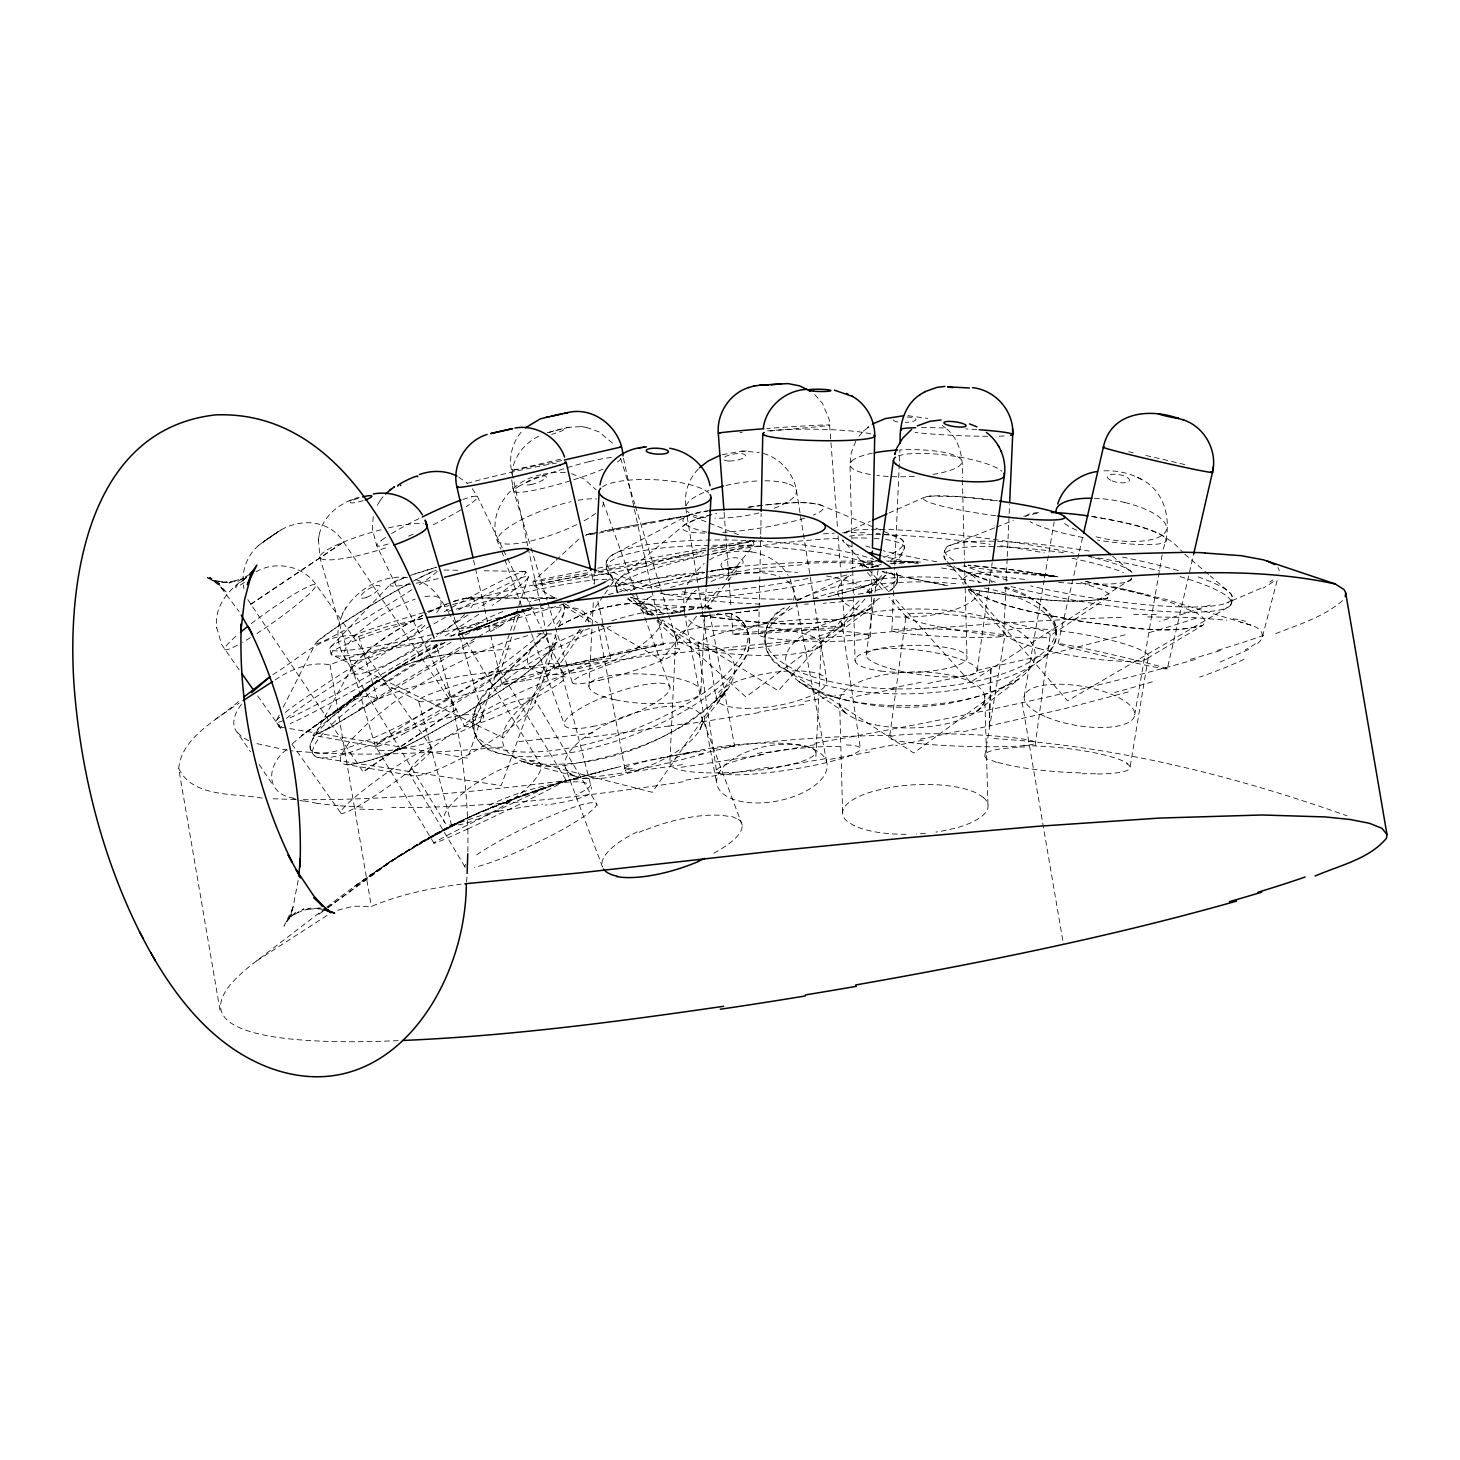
<?xml version="1.0" encoding="UTF-8"?>
<svg xmlns="http://www.w3.org/2000/svg" width="1460" height="1460" viewBox="0 0 1460 1460"><rect width="100%" height="100%" fill="white"/><g stroke="black" fill="none" stroke-linecap="round" stroke-linejoin="round"><path stroke-width="0.75" stroke-dasharray="5 3.75" d="M758.616 634.279L760.66 536.386M760.697 534.105L761.135 513.61M870.616 636.87L872.003 569.163M872.058 566.9L872.24 557.866M963.253 731.752L989.387 725.912L990.555 667.348L1057.35 652.237L1127.795 634.114M989.46 725.894L991.194 667.22M1004.699 587.34C1037.768 593.362 1081.021 632.034 1039.429 660.723L913.723 752.995L785.535 669.647C758.689 658.642 758.47 620.098 784.275 607.981A145.69 55.863 -1.6 0 0 830.393 681.564A145.69 55.863 -1.6 0 0 1027.366 663.333A145.69 55.863 -1.6 0 0 1003.385 587.705M467.839 851.618C469.171 781.465 457.345 711.312 436.157 644.535M511.876 474.171C513.008 456.451 525.819 441.157 542.061 434.806M1257.662 643.458A422.415 47.34 -8 0 0 1262.06 637.983C1264.433 626.723 1248.318 624.46 1240.525 622.361M318.444 539.251L319.868 557.501L375.877 747.995M891.841 630.72L894.67 567.411M894.779 565.148L899.323 463.368M899.415 461.104L899.926 449.808M1003.732 635.447L1006.049 583.525M1006.141 581.262L1007.163 558.687M1007.254 556.424L1009.079 515.782M1009.17 513.537L1009.572 504.503M669.921 760.532L675.834 636.761L676.783 639.717L653.021 617.854M967.943 585.642L1067.515 700.837L1228.243 607.086C1233.025 604.057 1234.083 595.479 1229.083 592.012L1210.34 576.006M815.885 756.536L821.268 644.517A72.836 14.418 2.7 0 0 714.506 626.322A72.836 14.418 2.7 0 0 709.889 651.087A72.836 14.418 2.7 0 0 821.268 644.517L819.389 647.2L870.342 608.51L874.193 603.071L874.047 598.764M588.946 686.346L593.344 602.36M594.293 584.201L594.767 575.112M700.837 691.255L704.998 611.521M705.125 609.24L706.184 588.745M888.428 591.61C896.093 588.453 900.564 578.434 895.491 571.426A145.69 28.835 2.7 0 1 854.337 594.804M897.462 575.897L897.061 582.942M466.507 881.931L467.054 875.544M889.815 735.493L906.076 615.354L906.459 616.959L889.067 597.177M373.212 516.585L372.337 529.031L376.716 545.675L464.316 725.948M866.163 655.139L874.649 594.585M874.96 592.34L878.409 567.666M977.196 670.25L992.216 562.629M1035.122 745.512L1050.05 635.812L1109.655 596.209L1108.012 593.089L1101.606 589.365L1079.268 582.011M298.15 880.398L293.332 905.711L289.463 918.231L293.697 906.186L284.007 926.151L291.617 914.526L286.269 921.497L296.544 911.587L290.814 916.843L303.972 908.85L297.712 912.536L312.057 907.7L305.669 909.671L321.072 908.01M984.898 755.459L1005.137 633.987L966.848 588.745M319.284 534.506C323.244 514.905 341.019 502.149 359.343 497.185M1134.694 714.998L1162.726 551.405M1163.109 549.179C1172.416 524.487 1166.722 492.111 1141.629 479.464C1129.237 472.639 1114.71 469.719 1100.639 471.087M1130.241 766.208L1148.545 655.686L1148.071 657.949L1203.369 624.898L1205.266 620.536L1201.653 616.266L1195.995 612.671L1169.697 602.013L1130.734 591.044L1083.813 581.043L1165.427 599.239L1251.092 625.19M1024.153 696.748L1044.155 580.222M1044.539 577.977L1054.157 521.95M318.298 540.2L319.448 533.612M1231.163 604.203L1232.276 598.198M1167.288 668.862A56.027 1.533 13 0 0 1085.747 648.733A56.027 1.533 13 0 0 1084.999 651.288A56.027 1.533 13 0 0 1167.288 668.862L1193.678 554.034M1058.098 643.696L1078.958 553.176M1079.451 551.004L1083.028 535.51M1262.535 636.305L1277.628 578.58M685.561 589.347L683.682 599.385L684.138 611.247M511.62 637.016L500.579 671.381L567.246 782.159M513.683 630.556L519.121 614.058L496.071 628.439M588.489 621.96C587.832 601.721 555.147 607.889 541.569 608.455M556.132 634.206L501.218 785.553L318.791 757.594C311.728 756.207 307.512 746.772 311.801 740.676L352.389 666.636C371.88 642.893 399.985 628.037 426.448 613.364M559.18 625.811C561.589 617.872 568.798 608.145 560.95 600.772M407.504 577.667C366.788 571.718 320.178 617.744 344.761 657.657L444.734 822.509M687.186 584.785L692.314 575.495L704.176 563.377M855.742 441.248L851.253 452.764L849.976 464.572L851.91 539.032M1131.409 578.945L970.371 682.221L893.666 597.286M279.134 715.199L275.958 721.769L279.918 726.989M283.204 707.188L315.707 643.112C344.012 619.478 377.227 602.14 408.946 583.489M342.443 613.474L343.41 611.777M345.016 608.893L345.837 607.415M380.02 500.743L383.724 495.907M377.319 505.288L380.33 500.214M724.762 692.332L717.298 702.826L727.062 689.156C688.043 733.796 628.019 754.984 570.878 764.201C537.499 772.431 476.252 757.192 514.705 713.849C556.114 668.716 618.438 646.214 678.59 642.4C696.748 642.528 718.776 642.802 731.606 657.712C746.042 683.225 706.056 709.012 699.924 729.598L702.37 722.919L701.95 717.17A72.836 27.557 -20.5 0 0 591.647 732.555A72.836 27.557 -20.5 0 0 607.305 777.633A72.836 27.557 -20.5 0 0 701.95 717.17L742.246 825.192M241.374 704.377C235.68 711.695 230.443 722.809 236.465 731.423L250.536 751.736M583.307 629.826L559.49 664.519A72.836 6.168 -14.5 0 1 452.436 697.332A72.836 6.168 -14.5 0 1 454.991 685.634A72.836 6.168 -14.5 0 1 559.49 664.519L591.738 788.984M580.021 629.114L503.317 737.957L331.256 654.39L329.851 649.061L330.799 646.926L390.495 584.274L406.026 576.955M585.205 621.741L603.4 595.936M604.695 594.092L613.2 581.919L611.886 575.915L609.641 574.565M521.092 432.251C512.277 442.709 508.737 457.181 511.548 470.54L527.717 545.876M858.973 436.321L863.298 431.211L873.153 423.71M247.798 599.604L363.102 771.884L456.104 709.377L343.575 541.989C327.405 516.676 293.15 518.209 273.002 535.619M725.237 584.493L708.41 605.973L734.581 745.969L697.077 754.747M728.029 580.916L739.399 566.462L719.178 569.838M696.548 616.266L661.544 659.938L599.586 624.004M702.15 609.276L718.977 588.343M725.985 579.62L754.017 544.708L753.141 540.547M727.062 689.156C676.546 742.136 596.793 772.504 523.903 762.412L580.569 777.705L573.452 775.552L568.36 772.285L565.33 767.741L602.487 867.003A73.091 25.185 -17 0 1 637.527 831.689M865.105 598.856L841.489 625.847L841.945 623.457L860.433 749.017M869.539 593.8L885.873 575.167L886.512 571.517M859.009 600.827L778.289 690.726L662.658 620.263M866.62 592.34L884.906 571.973M892.516 563.487C900.656 559.49 911.022 543.029 898.776 537.682L821.286 505.288C803.11 500.159 783.71 503.627 765.204 504.996M698.318 469.025C688.883 478.679 684.028 492.677 685.652 506.072M286.525 749.564C266.979 764.456 264.205 793.62 293.697 798.182M546.332 634.388L495.195 683.481C468.058 701.95 461.397 748.286 502.532 754.017L652.273 792.305L740.439 664.774C755.002 649.39 751.407 620.755 730.456 613.346A145.69 55.097 -20.5 0 1 661.617 717.371A145.69 55.097 -20.5 0 1 476.836 736.223A145.69 55.097 -20.5 0 1 591.993 627.471M263.84 541.66L262.837 542.262L267.381 539.361M491.491 687.149L538.046 641.433M246.795 576.846L243.802 579.638L246.685 577.01M554.49 561.698L532.936 581.682L533.721 585.77L555.037 598.144M556.096 560.202L581.007 537.079M292.438 743.688L306.655 731.825L377.812 680.159L312.203 727.792M1342.506 600.644C1322.997 617.543 1297.356 624.917 1273.813 634.388M258.457 545.602C246.357 555.968 240.681 572.977 243.948 588.562M456.104 709.377L363.084 771.865M863.298 431.211L864.411 430.244M867.459 427.579L868.463 426.721M540.072 603.473L553.869 667.731L663.424 644.207L652 591.044M398.215 1040.633C351.915 1042.568 136.273 1050.908 256.686 960.862L324.996 908.485M262.909 542.171L264.88 540.729M220.004 1010.083L178.686 768.453C181.916 735.731 219.055 719.981 240.097 699.997M258.183 545.821L263.074 542.025M326.784 907.116C366.478 876.748 407.723 848.005 452.18 825.028L494.465 805.975M215.386 719.233L239.203 703.063M256.686 960.862L329.285 914.015M306.655 731.825L309.374 729.817M879.413 598.271L745.859 696.931L657.073 617.16M326.054 908.923L318.864 914.197L326.182 908.886M327.843 907.609L383.451 866.711L419.221 843.04L451.596 825.338L485.76 813.913M328.007 907.554L401.117 854.374L353.795 886.786L402.321 853.68L456.195 823.038L435.445 833.824L386.371 863.973L451.815 825.32L482.183 811.067L451.815 825.32M272.837 674.63C299.391 658.77 324.813 630.629 358.667 636.469L385.732 627.015L423.51 618.146M369.27 688.572L329.321 718.867L317.149 729.635L312.896 735.292L375.859 746.608L434.095 843.387M264.151 541.24L267.782 538.74M353.284 697.296L405.296 663.314L353.284 697.296L378.888 679.411M647.09 598.947L654.007 594.676M266.614 539.543L269.443 537.608M246.63 577.539C229.329 588.252 213.689 606.247 216.719 628.055M268.202 538.448L272.071 535.838M270.301 537.024L271.706 536.094M272.637 535.455L268.202 538.813M331.748 714.561C345.126 706.932 361.222 689.43 377.647 699.34C460.594 663.898 553.705 671.6 641.141 656.781C801.212 639.754 961.538 622.508 1122.521 617.288M272.509 535.546L275.32 533.667M273.385 534.962L274.681 534.086M275.101 533.812L276.396 532.955M276.123 533.137L277.966 531.914M579.419 631.085L581.372 629.789M276.816 532.681L281.013 529.98L278.385 531.641M275.101 679.94C291.069 669.082 310.469 661.307 330.07 664.811C360.985 651.89 394.145 645.484 427.324 641.688M388.086 673.425L440.738 643.294M394.748 669.191L441.814 642.802M372.118 702.534L475.65 640.21M367.555 705.344L330.708 727.372L313.663 735.53L330.708 727.372L376.826 699.632M382.593 677.312C407.486 660.522 437.434 654.116 467.017 652.711M630.392 590.935L636.834 587.979M249.569 574.364L237.524 581.573L243.583 577.996L228.946 582.96L235.535 580.916L220.442 582.558L227.395 582.175L211.956 580.441L219.31 581.737L205.586 576.974L221.19 584.584L209.546 577.32L226.592 592.34L217.868 583.38L239.075 611.539M844.482 532.936L870.361 521.293M502.149 624.917L487.257 633.512M558.341 626.486C583.598 612.324 612.47 602.214 641.761 603.673M1248.61 649.463L1218.206 662.858M444.606 642.71L431.029 649.846L445.282 642.309M458.185 635.574L515.052 612.652L531.987 607.196M458.33 635.483L462.053 633.53M709.487 559.91C734.471 544.726 772.34 548.942 788.09 575.331M418.491 578.342L436.266 570.093M1260.911 588.325L1226.582 602.998M428.455 612.361L446.687 604.057M395.441 669.994C421.776 655.339 452.454 653.752 481.8 651.543M255.974 571.882C275.538 560.311 303.06 565.659 316.035 584.62L432.233 748.25M796.795 600.662L851.271 574.93M461.488 634.534L515.052 612.652L458.093 634.972L507.678 615.992M888.994 513.008L924.198 497.367L930.421 496.071L958.326 496.564L998.439 500.926M639.133 832.309L645.776 829.353M451.669 825.466L418.454 700.471L419.586 701.457L377.392 680.488M353.247 499.283L349.159 500.926M478.953 626.869L505.507 616.905M337.661 910.237L353.338 906.186L371.369 906.441C399.949 894.524 430.481 888.1 461.104 884.231M994.57 527.863L950.825 545.182C944.547 546.46 941.937 555.019 945.642 559.855M996.651 527.042L1013.313 520.453M1023.734 516.329L1039.429 512.588M507.368 801.065C567.502 777.486 630.793 762.813 694.303 751.772M663.333 644.298L553.869 667.749M493.772 621.029L529.87 607.962M670.505 587.449L708.41 576.645M524.085 795.682L561.242 782.377L600.717 771.756M547.281 432.726L570.696 426.849M536.076 791.284L561.242 782.377L619.022 766.865M410.388 575.404L436.193 567.32M453.348 601.52L467.839 597.943L557.264 598.49A145.69 26.736 -30.7 0 0 529.25 601.995M540.875 474.774C508.189 480.851 482.877 517.442 500.981 549.07M722.207 454.717L741.662 451.14L759.291 452.418M1195.357 659.427C1070.143 694.942 942.375 720.802 814.26 743.359M1128.252 691.949L1063.738 708.885L989.99 725.784M710.819 514.832L695.836 519.395L684.302 525.016L619.387 578.379L615.5 583.598L617.927 592.888M717.572 569.984L739.235 566.443L710.034 571.097L713.246 570.659M870.945 567.484L877.004 566.024A71.339 27.357 -1.6 0 0 871.419 567.356M608.364 594.512L637.819 587.486M542.992 474.208L556.406 472.164L566.133 472.584M633.494 588.508L646.543 585.423M527.754 635.574L502.568 643.039L477.347 653.222L447.271 668.205L420.024 684.32L392.521 703.264L367.884 723.174L350.382 740.603L340.6 755.659L340.381 761.098L344.012 764.164L411.757 775.515L409.585 773.8L464.882 866.839M642.163 586.464L704.742 572.521L672.768 579.383M651.726 760.076L661.855 757.777M655.321 583.38L659.701 582.358M664.081 581.354L668.443 580.368M976.886 670.432L990.555 667.348M586.062 534.707L590.99 533.648M560.512 459.207L511.548 470.54L561.698 460.594M710.272 576.244L754.911 568.816L802.233 564.71M588.088 534.25L594.183 532.991M757.284 753.524L764.073 752.101M593.618 533.101L597.286 532.352M611.357 586.336L649.736 579.474L708.319 571.316M921.132 682.258L892.297 687.989M923.158 740.147L895.673 745.586M600.936 531.623L605.717 530.692M889.45 787.597L876.128 790.517A72.763 24.528 -3.2 0 0 847.347 821.451L853.99 825.648M605.316 530.765L609.952 529.852M714.597 570.568L708.173 571.827L736.296 566.772L763.872 564.418L822.363 561.26L875.69 560.95M609.587 529.925L624.387 527.096M614.277 529.013L619.35 528.045M671.454 613.62L708.41 605.973L656.325 614.97M498.408 811.085L542.7 804.095M623.602 527.242L629.333 526.148M628.676 526.275L634.826 525.125M633.95 525.29L645.393 523.154M644.809 523.264L650.485 522.224M650.229 522.279L660.65 520.38M660.322 520.453L665.486 519.523M665.176 519.577L669.957 518.738M683.134 753.579L688.39 752.648M825.192 758.707L768.033 768.508M669.246 518.847L674.027 518.026M598.91 533.101L690.324 515.544L738.596 534.743M803.657 704.413L758.817 712.06M673.553 518.099L677.641 517.406M677.057 517.497L680.78 516.877M595.297 533.721L585.496 535.309M680.506 516.913L683.444 516.438M641.068 580.843L662.676 577.539M683.243 516.457L690.343 515.471L687.423 515.818M601.356 626.231L603.181 625.957M668.899 726.167L683.736 723.941M683.262 781.757C586.792 796.43 489.52 807.909 391.791 807.581M712.48 748.761L734.581 745.969M682.404 764.639C556.278 782.615 429.459 800.244 301.8 799.697M749.126 507.131L762.978 505.251M566.498 427.433L581.682 426.649M632.235 768.654L627.654 769.219M624.88 732.482L582.358 738.158M708.465 510.799L688.919 515.052L613.985 554.07C593.435 564.399 618.055 585.788 628.786 591.774M729.489 746.407C783.436 739.326 837.821 735.84 892.206 735.311M890.162 563.761L917.865 562.319M537.809 633.786L551.77 633.95L555.42 635.812L556.808 640.046L534.962 703.355L535.199 700.106A72.836 13.359 -30.7 0 0 436.503 744.582A72.836 13.359 -30.7 0 0 445.464 766.171A72.836 13.359 -30.7 0 0 535.199 700.106L597.45 805.245M510.69 648.861L470.011 652.474M716.623 614.861L732.154 613.273L700.234 616.12L714.743 615.025M502.714 747.064C432.562 753.031 361.77 757.411 291.489 750.805M738.231 566.517L739.235 566.443M319.32 908.12L314.082 908.412L324.138 909.47M735.712 573.488L759.729 572.831M741.662 451.14L746.279 451.012M876.529 561.023L859.52 562.994L865.853 570.805M1095.511 773.745L1082.17 773.727M1147.779 616.905L1191.999 617.507L1226.966 620.153M551.369 597.797L467.839 597.943M1019.737 746.991L1026.435 746.991M444.223 611.758A145.69 8.395 -31 0 1 524.195 571.499L525.582 571.681L528.52 576.791L467.802 758.178L279.006 726.824M886.64 561.005L920.822 562.082M890.454 561.06L920.512 562.063M444.004 570.02L459.827 570.312M484.154 570.75L525.089 571.481M907.956 415.68L927.72 418.418M295.613 799.569L270.118 798.638M362.737 807.106L337.899 805.701M636.998 603.4L711.933 608.291M262.179 798.091C235.005 793.127 192.556 797.908 178.686 768.453M993.84 738.577C1114.801 745.914 1233.061 775.442 1346.996 815.775M745.805 551.26L748.268 551.533M748.798 551.57L751.699 551.88M287.438 750.258L254.149 743.03M1057.898 576.736L1010.302 569.546L968.071 565.184L1016.251 570.312L1057.022 576.554M586.208 427.342L598.746 431.74L612.561 443.165M580.916 426.539L587.102 427.47M1092.263 516.53C1124.182 522.844 1160.664 525.764 1183.093 552.72M317.185 803.347L304.337 800.992M1027.986 571.955L1053.974 576.171L1014.919 572.101L984.514 572.137L966.301 576.152L962.377 579.894L963.217 584.42M968.272 589.347C1014.189 594.95 1061.84 606.721 1107.866 598.107C1061.803 606.667 1014.189 595.005 968.272 589.347M1039.429 573.762L1055.945 576.736M913.814 578.945L947.996 585.788L906.149 577.266M678.188 611.576L644.024 602.943L629.68 596.41M911.222 578.379L882.114 571.535L903.685 576.7M1113.359 586.701L1148.673 595.023M571.499 473.679L584.036 478.935L596.227 489.903M652.456 615.098L644.408 612.488L647.93 614.697M949.949 566.261L992.125 582.248M610.755 574.93L597.87 570.896A112.055 1.496 -10.6 0 0 705.965 550.657M868.444 567.721L860.104 564.29L868.189 567.611M996.523 762.357L989.716 759.565M763.343 453.385C780.297 458.33 793.839 473.259 796.485 490.815L813.603 597.961M731.679 816.395L738.03 819.297M415.863 579.602C430.663 584.365 440.5 597.359 447.271 610.7M1141.629 479.464L1136.446 476.873M248.62 740.749L242.105 736.99L236.465 731.423M564.728 603.765L597.651 622.891M458.695 477.073L467.145 483.077M590.552 621.923L563.25 605.626M627.69 598.983L654.901 615.536M630.738 597.268L632.125 598.125M656.872 620.299L700.435 647.546L698.117 645.667L716.531 771.263M968.673 589.511C1005.958 609.933 1049.302 615.427 1090.583 622.836C1127.266 626.614 1165.774 635.027 1202.128 625.61C1161.795 635.447 1119.346 625.774 1078.831 621.011C1041.345 613.62 1001.761 608.4 968.181 589.092M983.347 797.361L976.685 793.163A72.781 24.637 -3.2 0 0 889.432 787.597M867.788 591.501L869.649 592.942M942.448 425.572L945.35 427.835M1112.52 556.132L1132.084 573.014A145.69 15.367 7.7 0 0 1088.174 556.388M1129.821 570.349L1130.953 571.298M1184.79 554.18L1208.643 574.546M630.446 593.271L655.412 615.664M649.828 614.915L630.519 597.085M814.716 394.547L822.455 403.325L829.17 419.44L837.419 526.768M946.792 428.966C960.753 440.938 963.399 460.393 962.341 477.73M866.546 567.265L842.675 539.817A145.69 15.367 7.7 0 0 854.374 547.701M868.043 568.926L887.625 590.606M882.314 589.511L867.295 572.448M947.139 561.571L966.465 583.927M472.292 488.68L477.493 496.747L502.404 548.029M239.221 669.939L221.756 644.699L216.627 627.453M257.69 695.927L282.729 731.205M291.945 744.198L340.727 812.892M259.15 764.419L273.421 785.808M448.439 612.634L539.835 763.361M1277.938 567.466L1279.325 570.641M310.396 749.29L311.053 750.422M503.408 550.091L506.401 556.242M507.405 558.304L528.337 601.374M529.323 603.436L541.295 628.055M542.28 630.099L565.221 677.294M790.225 579.164L795.992 600.023M603.236 502.404L669.976 687.167M501.747 551.205L504.083 557.629M504.85 559.764L564.399 724.653M620.664 458.221L634.698 503.937M635.356 506.109L660.102 586.664M660.76 588.836L668.114 612.78M668.789 614.97L679.484 649.791M511.712 479.756L513.646 491.29L530.327 545.62M530.984 547.81L546.989 599.969M547.664 602.14L572.32 682.568M358.667 636.469L377.647 699.34M454.115 616.959L459.225 634.315M459.863 636.487L483.461 716.75M512.332 485.779L513.646 491.29M591.866 574.93L593.873 583.763M597.906 601.429L610.992 658.843M473.569 560.074L484.136 606.411M484.629 608.619L490.158 632.91M490.67 635.1L501.729 683.663M623.438 458.093L651.525 588.836M528.192 548.084L539.598 601.264M598.381 626.577L624.862 768.945M796.412 602.268L827.017 763.543M684.357 612.543L716.787 783.673M1022.091 702.388L1063.391 944.018M330.07 664.811L371.369 906.441M813.968 600.188L826.798 680.542M685.835 508.208L701.932 609.057M702.278 611.302L716.221 698.72M838.077 535.802L840.577 569.692M840.741 571.955L842.383 594.548M842.548 596.811L844.701 626.176M724.087 512.332L725.565 532.681M725.73 534.944L729.033 580.149M729.197 582.412L730.839 605.024M731.496 614.058L732.993 634.406M1055.835 627.161L1056.018 632.782M987.946 804.277L984.734 695.654L984.569 701.293L981.357 707.005L975.225 712.407L1018.989 679.283C953.216 714.652 865.233 717.736 799.131 681.729L847.183 714.068L842.311 709.432L839.683 704.176L842.694 814.552M962.396 480.011L964.458 559.381M964.512 561.644L966.995 656.909M851.965 541.295L852.677 568.378M852.731 570.623L855.086 660.887M1091.423 516.402A71.339 11.187 9.5 0 1 1166.522 539.433A71.339 11.187 9.5 0 1 1097.464 540.054M1083.229 537.554A71.339 11.187 9.5 0 1 1030.194 521.749M1025.851 516.731A71.339 11.187 9.5 0 1 1040.104 512.551M1180.082 576.609A145.69 22.867 9.5 0 1 1202.693 611.959A145.69 22.867 9.5 0 1 1007.692 585.642M995.391 582.157A145.69 22.867 9.5 0 1 953.891 566.115M945.806 560.038A145.69 22.867 9.5 0 1 1064.942 552.811M1089.488 556.497A145.69 22.867 9.5 0 1 1159.952 571.061M1198.167 576.901A145.69 22.867 9.5 0 1 1203.861 606.685A145.69 22.867 9.5 0 1 1030.687 585.934M1007.655 580.149A145.69 22.867 9.5 0 1 964.914 565.878M953.8 560.311A145.69 22.867 9.5 0 1 1089.178 551.059M1122.411 557.099A145.69 22.867 9.5 0 1 1181.122 571.408M1128.744 451.76A55.808 1.533 13 0 1 1133.252 452.709M1145.863 455.483A55.808 1.533 13 0 1 1187.582 465.302M558.596 626.285A71.339 26.973 -20.5 0 1 626.413 603.801A71.339 26.973 -20.5 0 1 662.365 616.832M662.238 619.788A71.339 26.973 -20.5 0 1 566.955 673.662A71.339 26.973 -20.5 0 1 547.117 633.804M717.353 613.583A145.69 55.097 -20.5 0 1 674.137 716.605A145.69 55.097 -20.5 0 1 477.949 740.056A145.69 55.097 -20.5 0 1 610.645 626.34M658.88 614.678A145.69 55.097 -20.5 0 1 681.127 612.087M611.777 620.755A145.69 55.097 -20.5 0 1 714.104 608.637M380.932 529.779A55.918 9.508 -16.4 0 0 329.577 548.54A55.918 9.508 -16.4 0 0 326.127 559.819A56.064 9.526 -16.4 0 0 389.072 546.788M388.397 527.936A55.918 9.508 -16.4 0 1 423.345 523.775M363.248 500.634A11.205 1.898 -16.4 0 1 350.546 502.642A11.205 1.898 -16.4 0 1 359.562 497.787M466.963 483.442A55.918 2.518 -12.8 0 1 556.442 463.112M1124.784 502.495A55.918 19.747 9.7 0 1 1164.131 533.612A55.918 19.747 9.7 0 1 1092.554 535.856M1076.604 530.217A55.918 19.747 9.7 0 1 1063.154 522.424M1094.38 498.298A56.064 19.801 9.7 0 1 1124.766 502.495M602.433 486.928A55.808 14.6 3 0 1 656.945 479.829A55.808 14.6 3 0 1 708.739 493.079M758.817 512.934A55.918 16.681 -9.1 0 1 714.907 518.172M705.636 517.606A55.918 16.681 -9.1 0 1 687.332 511.183M686.163 505.762A55.918 16.681 -9.1 0 1 690.087 500.452A56.064 16.735 -9.1 0 1 709.049 490.414M725.985 485.45A56.064 16.735 -9.1 0 1 759.82 480.851M764.949 480.796A56.666 16.899 -9.1 0 1 789.276 484.154M789.185 484.191A55.808 16.644 -9.1 0 1 773.252 508.591M979.952 591.044A71.339 27.357 -1.6 0 1 915.183 616.795A71.339 27.357 -1.6 0 1 840.631 599.002M839.025 596.483A71.339 27.357 -1.6 0 1 851.344 575.021M891.33 563.615A71.339 27.357 -1.6 0 1 917.081 562.301M946.901 565.567A71.339 27.357 -1.6 0 1 979.149 582.868M984.423 587.979A145.69 55.863 -1.6 0 1 1032.238 665.596A145.69 55.863 -1.6 0 1 824.9 685.196A145.69 55.863 -1.6 0 1 796.813 605.699M812.837 598.783A145.69 55.863 -1.6 0 1 956.063 583.726M797.689 600.224A145.69 55.863 -1.6 0 1 981.102 582.376M767.522 430.828A55.918 1.186 -4.2 0 0 828.842 425.389A55.918 1.186 -4.2 0 0 789.13 426.922A56.064 1.186 -4.2 0 0 766.701 428.528M742.173 432.47A55.918 1.186 -4.2 0 1 740.019 432.598M438.255 578.635A71.339 6.041 -14.5 0 1 415.936 583.288M410.862 584.183A71.339 6.041 -14.5 0 1 405.314 577.229M414.895 573.889A71.339 6.041 -14.5 0 1 436.394 567.265M447.891 611.375A145.69 12.355 -14.5 0 1 610.9 584.42M564.034 603.801A145.69 12.355 -14.5 0 1 446.45 636.852M426.959 641.396A145.69 12.355 -14.5 0 1 331.165 654.116A145.69 12.355 -14.5 0 1 422.652 618.474M533.648 607.798A145.69 12.355 -14.5 0 1 332.734 650.539A145.69 12.355 -14.5 0 1 478.15 597.888A145.69 12.355 -14.5 0 1 605.298 581.846M437.233 571.334A71.339 4.106 -31 0 1 418.071 585.624M411.939 589.676A71.339 4.106 -31 0 1 322.824 641.414A71.339 4.106 -31 0 1 354.671 615.609A71.339 4.106 -31 0 1 436.047 570.167M458.495 609.879A145.69 8.395 -31 0 1 492.13 605.426M478.697 614.386A145.69 8.395 -31 0 1 444.168 636.505M430.445 645.028A145.69 8.395 -31 0 1 290.138 723.612M281.652 726.715A145.69 8.395 -31 0 1 281.524 722.609M286.507 718.284A145.69 8.395 -31 0 1 445.355 617.306M524.195 571.499A145.69 8.395 -31 0 1 478.533 608.053M467.966 614.97A145.69 8.395 -31 0 1 437.087 634.589M431.485 638.057A145.69 8.395 -31 0 1 287.365 718.995M283.13 720.711A145.69 8.395 -31 0 1 279.882 716.951M285.302 712.425A145.69 8.395 -31 0 1 424.732 623M620.591 458.239A55.808 6.734 -17.1 0 1 616.905 462.309M603.126 469.098A55.808 6.734 -17.1 0 1 535.765 489.903A55.808 6.734 -17.1 0 1 518.683 486.472M518.501 486.527A56.064 6.753 -17.1 0 1 589.42 461.597M589.365 461.615A56.666 6.825 -17.1 0 1 611.813 457.363M549.124 432.47A11.205 1.351 -17.1 0 1 564.728 428.82A11.205 1.351 -17.1 0 1 551.643 434.332M602.889 501.875A55.808 13.049 -19.9 0 1 600.242 509.284M595.644 513.391A55.808 13.049 -19.9 0 1 583.252 521.238M576.609 524.669A55.808 13.049 -19.9 0 1 574.236 525.801A55.918 13.085 -19.9 0 1 514.559 543.795A55.918 13.085 -19.9 0 1 501.839 532.626A56.064 13.122 -19.9 0 1 570.97 501.692M578.069 500.287A56.666 13.249 -19.9 0 1 596.556 499.01M471.781 496.783A55.808 5.895 -25.9 0 1 466.087 506.693M460.794 509.942A55.808 5.895 -25.9 0 1 432.069 525.345M413.162 534.178A55.808 5.895 -25.9 0 1 406.172 537.189M388.196 543.996A55.808 5.895 -25.9 0 1 381.571 540.291M381.407 540.364A56.064 5.931 -25.9 0 1 386.571 536.751M391.554 533.593A56.064 5.931 -25.9 0 1 419.859 518.172M462.82 499.466A56.666 5.986 -25.9 0 1 471.872 496.728M1004.224 435.956A55.918 3.54 2.6 0 1 995.939 436.248M987.708 436.303A55.918 3.54 2.6 0 1 915.11 432.488M976.777 429.55A55.918 3.54 2.6 0 0 971.393 429.204A56.064 3.559 2.6 0 0 965.863 428.893M921.497 427.652A56.064 3.559 2.6 0 1 943.361 427.944M932.867 474.39A55.918 13.505 -1.5 0 0 961.428 460.192A55.918 13.505 -1.5 0 0 920.055 449.808A56.064 13.541 -1.5 0 0 900.364 449.917M914.434 476.343A55.918 13.505 -1.5 0 1 876.931 475.467M870.434 474.5A55.918 13.505 -1.5 0 1 854.538 469.773A56.666 13.688 -1.5 0 1 851.782 461.141M851.636 461.123A56.064 13.541 -1.5 0 1 872.313 453.221M907.08 417.031A11.205 2.701 -1.5 0 1 915.986 419.677A11.205 2.701 -1.5 0 1 905.364 422.415M897.699 421.995A11.205 2.701 -1.5 0 1 893.684 419.732M898.429 455.903A55.808 12.008 8 0 1 952.559 455.958A55.808 12.008 8 0 1 1001.925 471.197M747.958 507.314A71.339 11.187 -8.4 0 1 813.147 503.353A71.339 11.187 -8.4 0 1 813.238 515.088M804.661 518.136A71.339 11.187 -8.4 0 1 722.663 532.426M704.888 533.046A71.339 11.187 -8.4 0 1 716.787 513.336M885.618 539.543A145.69 22.831 -8.4 0 1 888.154 561.279M881.238 564.162A145.69 22.831 -8.4 0 1 871.054 567.83M846.837 574.985A145.69 22.831 -8.4 0 1 630.355 597.523M618.073 593.015A145.69 22.831 -8.4 0 1 703.72 555.822M711.367 554.252A145.69 22.831 -8.4 0 1 840.413 538.247M852.768 537.955A145.69 22.831 -8.4 0 1 867.587 538.12M874.193 538.448A145.69 22.831 -8.4 0 1 880.216 538.904M883.483 534.086A145.69 22.831 -8.4 0 1 846.745 569.528M807.873 578.47A145.69 22.831 -8.4 0 1 661.654 594.621M624.515 591.081A145.69 22.831 -8.4 0 1 761.901 540.255M823.476 533.812A145.69 22.831 -8.4 0 1 834.317 533.21M842.511 532.882A145.69 22.831 -8.4 0 1 867.441 532.882M876.11 533.356A145.69 22.831 -8.4 0 1 879.924 533.685M712.352 551.278A112.055 1.496 -10.6 0 1 720.182 552.099A112.055 1.496 -10.6 0 1 554.873 582.741A112.055 1.496 -10.6 0 1 591.501 573.67M598.545 572.302A112.055 1.496 -10.6 0 1 703.83 552.774M711.458 547.208A112.055 1.496 -10.6 0 1 714.323 549.015M587.76 572.776A112.055 1.496 -10.6 0 1 586.719 570.367M597.76 568.214A112.055 1.496 -10.6 0 1 706.056 548.157M786.758 580.697A55.808 27.831 -10.7 0 1 793.108 600.571M789.586 606.393A55.808 27.831 -10.7 0 1 734.544 630.574A55.808 27.831 -10.7 0 1 686.054 616.266M684.466 611.211A55.808 27.831 -10.7 0 1 688.207 598.691M688.025 598.691A56.064 27.941 -10.7 0 1 696.42 590.114M711.111 581.481A56.064 27.941 -10.7 0 1 759.656 572.557A56.666 28.251 -10.7 0 1 780.188 577.01M256.887 633.549A55.918 6.041 -35.4 0 0 290.686 609.532A55.808 6.041 -35.4 0 0 310.268 585.624A56.666 6.132 -35.4 0 0 288.259 597.779A56.064 6.059 -35.4 0 0 250.062 624.606M250.427 637.637A55.918 6.041 -35.4 0 1 242.543 642.345M237.359 645.211A55.918 6.041 -35.4 0 1 228.271 643.55A56.064 6.059 -35.4 0 1 237.122 635.191M244.459 582.303A11.205 1.205 -35.4 0 1 235.498 586.92A11.205 1.205 -35.4 0 1 246.448 577.977M995.848 515.745A71.339 7.519 7.7 0 1 923.341 498.334A71.339 7.519 7.7 0 1 997.527 500.798M1131.245 577.959A145.69 15.367 7.7 0 1 1055.598 582.212M1024.537 579.383A145.69 15.367 7.7 0 1 939.291 567.611M918.577 563.852A145.69 15.367 7.7 0 1 882.643 556.077M849.483 536.221A145.69 15.367 7.7 0 1 990.336 544.324M1000.629 545.766A145.69 15.367 7.7 0 1 1044.374 552.847M1072.078 558.249A145.69 15.367 7.7 0 1 1123.434 572.594M1053.408 576.682A145.69 15.367 7.7 0 1 962.998 566.024M936.754 561.735A145.69 15.367 7.7 0 1 883.355 550.767M870.014 547.245A145.69 15.367 7.7 0 1 865.908 546.04M845.523 532.334A145.69 15.367 7.7 0 1 1073.301 553.048M1263.831 635.356A598.91 65.299 -9.6 0 1 1216.709 650.576M1220.396 650.503A599.841 57.67 -10.5 0 1 1188.002 660.066M815.082 744.673A599.896 56.447 -9.6 0 1 764.036 753.305M763.945 754.327A598.856 70.189 -9.7 0 1 678.936 767.613M1152.305 681.802A506.565 56.922 -9.3 0 1 1114.692 692.496M1244.011 659.281A512.223 52.523 -10 0 1 1199.591 677.13M1255.363 643.732A396.481 44.567 -7.8 0 1 1245.307 649.791M1233.079 618.748A654.938 73.712 -10.9 0 1 1245.471 621.267M1133.635 614.66A848.953 85.848 -9.3 0 1 1158.419 614.477M303.498 801.175A849.282 92.217 -10.4 0 1 299.756 800.281M296.271 799.313A849.282 92.217 -10.4 0 1 293.022 798.31M338.191 805.628A771.428 83.238 -10.2 0 1 317.422 803.292M382.264 809.68A679.064 67.288 -9.1 0 1 354.214 808.877M768.58 767.193A512.989 43.033 -9.5 0 1 686.054 780.114M869.777 751.973A486.983 51.082 -9.8 0 1 826.232 759.966M893.155 744.928A488.972 45.643 -9.8 0 1 865.67 750.166M959.275 731.04A444.625 58.528 -9.3 0 1 920.037 739.216M1272.737 579.967A451.487 49.713 -8.2 0 1 1269.89 582.047M1273.102 581.646A438.748 47.432 -8.7 0 1 1263.101 588.07M1210.103 605.042A534.232 51.374 -10.6 0 1 1159.568 621.339M1195.904 618.219A531.367 62.817 -8.8 0 1 1146.502 633.348M984.04 671.436A469.244 64.623 -9.2 0 1 926.406 683.773M895.619 688.828A521.658 51.082 -9.8 0 1 850.085 697.497M844.336 694.23A515.289 50.352 -9.8 0 1 802.288 701.822M758.598 712.717A536.933 51.721 -9.7 0 1 682.659 724.726M669.191 725.985A514.23 47.286 -9.6 0 1 625.3 732.299M593.326 732.829A442.836 50.625 -10.1 0 1 517.223 741.753M489.264 805.099A72.562 17.702 -19 0 1 588.891 784.403M590.789 784.549A72.635 11.862 -12.9 0 1 575.66 794.988M589.292 794.003A72.343 12.155 -4.2 0 1 545.365 805.099M486.052 813.986A69.149 14.746 -7.1 0 1 498.608 811.194M507.861 615.354A90.356 28.178 -20.9 0 1 542.244 607.834M475.449 625.61A141.638 1.241 -31.6 0 1 479.081 623.365M498.699 625.391A142.569 7.665 -3.9 0 1 455.264 628.858M1080.619 772.887A73.055 11.351 4.4 0 1 997.691 762.321M987.872 759.51A72.671 12.538 4.4 0 1 1020.85 747.411M1023.278 745.659A73.091 12.793 5.7 0 1 1127.905 763.781M1126.755 763.726A72.599 11.205 5.2 0 1 1096.332 774.019M358.777 709.523A115.577 3.997 -31.4 0 1 497.696 625.829M382.027 685.798A110.686 13.669 -31.9 0 1 439.095 650.101M477.018 630.191A134.721 5.055 -22.6 0 1 518.063 616.248M519.377 615.116A126.491 3.267 -27.6 0 1 517.88 616.813M759.784 571.207A115.577 30.514 -0.9 0 1 797.598 572.411M826.542 576.006A115.577 30.514 -0.9 0 1 869.466 591.355M664.063 613.437A110.686 17.94 6.1 0 1 627.837 597.742M647.09 587.905A134.721 14.235 -4 0 1 714.451 577.174M714.707 576.116A126.472 22.302 -1 0 1 736.917 574.638M686.437 753.542A56.283 1.971 -9.9 0 1 705.764 750.385M663.132 757.831A55.571 4.161 -10.6 0 1 682.897 753.962M634.005 764.547A55.772 4.854 -10.6 0 1 649.937 760.149M624.752 768.288A56.447 3.924 -11.7 0 1 631.724 764.985M629.406 768.745A55.626 3.248 -14 0 1 624.807 768.635M703.191 753.944A55.936 2.993 -14.1 0 1 648.313 767.431A55.936 2.993 -14.1 0 1 625.61 770.278M614.733 586.756A84.114 9.472 -9.6 0 1 641.414 581.646M666.271 576.262A94.133 4.69 -8.8 0 1 685.543 573.652M846.362 744.91A72.836 10.001 -8.9 0 1 825.995 762.686A72.836 10.001 -8.9 0 1 724.014 774.274A72.836 10.001 -8.9 0 1 762.01 754.491M765.825 752.648A72.708 10.129 -6.8 0 1 840.029 746.516M652.164 615.189A131.035 22.885 -11.3 0 1 647.528 598.892M805.154 563.359A131.035 18.597 -6.1 0 1 878.372 566.462A145.69 28.835 2.7 0 0 666.964 547.5A145.69 28.835 2.7 0 0 643.13 589.092M983.273 797.379A72.763 24.656 -3.1 0 1 954.53 828.386L941.171 831.269A72.781 24.565 -3.1 0 1 935.933 832.072M925.385 833.35A72.781 24.565 -3.1 0 1 916.57 834.007M906.058 834.299A72.781 24.565 -3.1 0 1 854.118 825.612M738.286 819.188A73.055 23.159 -17.1 0 1 711.695 854.246M646.251 829.645A72.671 23.798 -16.3 0 1 730.639 816.906M476.745 854.83A72.963 9.399 -25.7 0 1 575.623 806.595A72.963 9.399 -25.7 0 1 572.393 823.805A72.963 9.399 -25.7 0 1 474.409 867.258M465.302 867.331A72.963 9.399 -25.7 0 1 465.685 864.375M453.896 601.337A71.339 13.085 -30.7 0 1 470.978 607.725M464.572 614.623A71.339 13.085 -30.7 0 1 436.485 636.359M429.331 641.031A71.339 13.085 -30.7 0 1 350.874 671.691A71.339 13.085 -30.7 0 1 423.053 615.116M429.258 611.941A71.339 13.085 -30.7 0 1 449.114 603.089M562.848 604.495A145.69 26.736 -30.7 0 1 554.909 626.303M546.788 634.845A145.69 26.736 -30.7 0 1 390.44 736.023A145.69 26.736 -30.7 0 1 316.437 741.899A145.69 26.736 -30.7 0 1 451.012 642.436M465.229 634.917A145.69 26.736 -30.7 0 1 523.392 609.294M561.133 608.4A145.69 26.736 -30.7 0 1 546.204 628.165M540.492 633.695A145.69 26.736 -30.7 0 1 324.595 753.141A145.69 26.736 -30.7 0 1 436.449 644.444M451.049 636.396A145.69 26.736 -30.7 0 1 503.645 611.211M436.613 612.908A55.808 16.717 -31.2 0 0 433.164 596.1A56.666 16.973 -31.2 0 0 423.363 596.976M424.97 625.373A55.808 16.717 -31.2 0 1 417.012 631.924A55.918 16.753 -31.2 0 1 361.678 659.756A55.918 16.753 -31.2 0 1 346.549 646.652A56.064 16.79 -31.2 0 1 408.417 601.575A56.666 16.973 -31.2 0 1 415.151 599.202M870.78 433.93A55.918 5.657 1.2 0 0 842.365 430.298A55.808 5.657 1.2 0 0 766.974 431.759M706.877 532.133A71.339 14.126 2.7 0 1 707.534 510.89M890.709 572.721A145.69 28.835 2.7 0 1 888.775 590.862M852.421 600.334A145.69 28.835 2.7 0 1 823.312 603.29M808.402 604.057A145.69 28.835 2.7 0 1 804.551 604.184M760.076 604.057A145.69 28.835 2.7 0 1 660.029 593.07M818.549 598.308A145.69 28.835 2.7 0 1 812.745 598.6M800.81 599.02A145.69 28.835 2.7 0 1 681.747 591.647M659.062 587.54A145.69 28.835 2.7 0 1 655.084 543.595A145.69 28.835 2.7 0 1 873.81 559.417M556.005 642.893C532.243 675.67 493.681 694.175 460.648 716.258C424.732 735.53 388.652 760.368 347.243 764.766C390.696 759.839 428.437 733.54 466.032 713.046C497.203 691.876 533.648 674.155 556.005 642.893M250.645 604.385L343.575 541.989L250.791 604.239M885.873 575.167C869.558 588.161 847.53 591.044 828.002 596.848C847.53 591.026 869.521 588.125 885.873 575.167M870.342 608.51C818.056 633.822 755.842 621.851 700.252 615.664C755.842 621.832 818.038 633.786 870.342 608.51M331.365 714.396L301.526 735.785L382.684 677.841L331.365 714.396M385.404 865.36L369.526 875.708C418.053 842.219 470.138 813.731 525.801 793.985L469.481 816.961L418.418 844.135L385.404 865.36M447.545 828.568L419.221 843.04L461.762 821.414L447.545 828.568M504.722 802.635L487.22 809.369L543.485 787.889L504.722 802.635M513.537 614.313L496.583 619.277L531.002 609.386L513.537 614.313M758.123 609.952L734.125 613.054L758.123 609.952M401.974 748.761A56.027 9.526 -16.4 0 0 483.479 717.207A56.027 9.526 -16.4 0 0 403.544 731.131A56.027 9.526 -16.4 0 0 401.974 748.761M526.586 680.196A56.027 2.518 -12.8 0 0 610.919 658.971A56.027 2.518 -12.8 0 0 531.586 674.575A56.027 2.518 -12.8 0 0 526.586 680.196M1046.784 717.17A56.027 19.783 9.7 0 0 1134.42 716.258A56.027 19.783 9.7 0 0 1057.058 684.211A56.027 19.783 9.7 0 0 1046.784 717.17M1112.027 480.851A11.205 3.96 9.7 0 0 1129.438 480.559A11.205 3.96 9.7 0 0 1113.816 474.208A11.205 3.96 9.7 0 0 1112.027 480.851M615.299 699.814A56.027 14.655 3 0 0 700.818 692.022A56.027 14.655 3 0 0 618.565 674.557A56.027 14.655 3 0 0 615.299 699.814M745.713 708.337A56.027 16.717 -9.1 0 0 826.871 680.944A56.027 16.717 -9.1 0 0 741.972 679.612A56.027 16.717 -9.1 0 0 745.713 708.337M729.288 461.013A11.205 3.34 -9.1 0 0 745.494 455.52A11.205 3.34 -9.1 0 0 728.504 455.264A11.205 3.34 -9.1 0 0 729.288 461.013M757.977 633.549A56.027 1.186 -4.2 0 0 844.628 626.285A56.027 1.186 -4.2 0 0 763.945 631.048A56.027 1.186 -4.2 0 0 757.977 633.549M599.33 680.342A56.027 6.753 -17.1 0 0 679.502 649.955A56.027 6.753 -17.1 0 0 598.874 668.242A56.027 6.753 -17.1 0 0 599.33 680.342M592.468 726.569A56.027 13.103 -19.9 0 0 670.03 687.477A56.027 13.103 -19.9 0 0 589.055 703.683A56.027 13.103 -19.9 0 0 592.468 726.569M530.838 484.592A11.205 2.628 -19.9 0 0 546.332 476.763A11.205 2.628 -19.9 0 0 530.126 480.03A11.205 2.628 -19.9 0 0 530.838 484.592M489.556 719.397A56.027 5.913 -25.9 0 0 565.239 677.44A56.027 5.913 -25.9 0 0 489.52 708.027A56.027 5.913 -25.9 0 0 489.556 719.397M917.19 634.698A56.027 3.559 2.6 0 0 1003.677 635.775A56.027 3.559 2.6 0 0 922.501 628.786A56.027 3.559 2.6 0 0 917.19 634.698M880.891 671.034A56.027 13.523 -1.5 0 0 966.995 658.131A56.027 13.523 -1.5 0 0 885.235 647.528A56.027 13.523 -1.5 0 0 880.891 671.034M890.856 668.716A56.027 12.063 8 0 0 977.068 670.87A56.027 12.063 8 0 0 897.097 648.514A56.027 12.063 8 0 0 890.856 668.716M747.009 802.398A56.027 27.941 -10.7 0 0 827.108 764.201A56.027 27.941 -10.7 0 0 741.57 754.218A56.027 27.941 -10.7 0 0 747.009 802.398M727.153 569.4A11.205 5.585 -10.7 0 0 743.14 561.735A11.205 5.585 -10.7 0 0 726.021 559.764A11.205 5.585 -10.7 0 0 727.153 569.4M364.817 802.215A56.027 6.059 -35.4 0 0 432.269 748.396A56.027 6.059 -35.4 0 0 362.317 791.119A56.027 6.059 -35.4 0 0 364.817 802.215M1038.899 648.514A72.836 11.425 9.5 0 0 1148.673 656.872A72.836 11.425 9.5 0 0 1042.933 629.114A72.836 11.425 9.5 0 0 1038.899 648.514M937.429 626.541A72.836 7.683 7.7 0 0 1050.05 635.812A72.836 7.683 7.7 0 0 946.701 614.386A72.836 7.683 7.7 0 0 937.429 626.541M923.614 743.998A72.963 6.004 2 0 0 1035.341 742.976A72.963 6.004 2 0 0 928.451 733.76A72.963 6.004 2 0 0 923.614 743.998M404.493 733.303A72.836 4.197 -31 0 0 500.598 671.856A72.836 4.197 -31 0 0 409.548 721.824A72.836 4.197 -31 0 0 404.493 733.303M467.729 828.915A72.982 2.044 -25.6 0 0 565.805 779.914A72.982 2.044 -25.6 0 0 466.434 825.593A72.982 2.044 -25.6 0 0 467.729 828.915M706.311 772.814A72.982 13.742 -4.7 0 0 815.574 752.283A72.982 13.742 -4.7 0 0 706.585 748.907A72.982 13.742 -4.7 0 0 706.311 772.814M732.099 649.809A72.836 11.406 -8.4 0 0 842.073 624.588A72.836 11.406 -8.4 0 0 735.895 629.296A72.836 11.406 -8.4 0 0 732.099 649.809M875.161 724.872A72.836 27.922 -1.6 0 0 985.025 698.446A72.836 27.922 -1.6 0 0 876.456 676.436A72.836 27.922 -1.6 0 0 875.161 724.872M844.592 699.851A124.793 48.271 -1.5 0 0 1035.067 656.014A124.793 48.271 -1.5 0 0 851.454 616.102A124.793 48.271 -1.5 0 0 844.592 699.851M475.504 820.027A56.027 16.79 -31.2 0 0 540.273 764A56.027 16.79 -31.2 0 0 461.086 794.769A56.027 16.79 -31.2 0 0 475.504 820.027M366.788 597.304A11.205 3.358 -31.2 0 0 379.965 586.099A11.205 3.358 -31.2 0 0 364.27 592.048A11.205 3.358 -31.2 0 0 366.788 597.304M786.228 639.9A56.027 5.676 1.2 0 0 870.635 636.761A56.027 5.676 1.2 0 0 786.995 630.081A56.027 5.676 1.2 0 0 786.228 639.9"/><path stroke-width="1.5" d="M761.171 511.329L762.777 433.912M872.277 555.603L872.368 551.095M872.459 546.587L874.722 435.974C874.996 419.896 866.163 404.055 852.092 396.153M467.766 853.826L467.127 873.427M1193.659 554.07L1212.475 472.31C1217.786 450.611 1204.354 426.448 1183.002 419.786M900.236 443.019C899.196 425.024 904.16 404.967 920.129 394.601M1009.681 502.24L1012.711 434.514C1014.189 411.391 995.428 390.039 972.597 387.666M594.895 572.849L599.166 491.126M706.311 586.464L710.947 497.623M298.771 876.11L300.304 858.517L299.975 866.985C303.224 784.677 285.101 701.493 248.802 627.599L252.47 634.826L241.265 615.043M466.324 884.048C465.868 987.58 387.466 1111.115 269.79 1067.917C208.525 1045.032 168.082 988.128 139.612 931.863C103.313 859.082 82.691 779.001 75.135 698.19C65.043 592.742 83.311 429.733 215.569 414.895C336.566 410.151 400.35 540.82 434.095 638.093M1345.189 596.611L1345.7 592.942L1344.131 589.621L1335.225 583.964L1263.539 559.855L1241.292 555.712L1204.5 552.993M1345.7 592.942L1387 834.572L1386.489 838.241C1368.841 859.301 1339.422 865.379 1315.113 876.018M879.358 560.95L893.483 460.01M992.526 560.385L1004.425 475.193C1006.634 459.024 999.516 442.051 986.34 432.397M1212.457 472.383L1213.351 466.835M763.288 427.981C766.098 406.683 785.644 390.258 806.796 389.346M1083.521 533.338L1103.377 447.198C1110.804 411.391 1150.297 408.198 1178.621 418.509C1173.658 417.962 1160.317 414.932 1158.054 413.709M600.005 484.902C603.637 465.083 621.467 449.844 641.195 447.563M895.016 453.366L894.615 454.516L896.586 448.877M1057.697 503.992C1063.154 486.618 1079.36 473.934 1097.208 471.525M896.969 447.764L902.682 438.219L911.624 429.495M250.062 575.112L256.851 565.075L247.306 584.657L251.668 572.867L244.477 600.224L240.772 632.235L241.32 623.785C237.998 705.654 255.956 788.382 291.963 861.911L288.131 854.866L300.669 877.88L296.252 869.795L313.371 895.381L322.587 906.295L313.882 897.644L330.982 912.755L324.156 908.631M250.28 575.058L254.277 569.856L249.788 574.054M251.54 692.715L270.082 676.673L243.674 697.205M385.641 494.009L390.86 489.41M699.486 467.748L708.063 461.086L719.689 455.52M525.308 427.871L540.255 418.91L556.789 414.822M393.817 487.293L394.565 486.764L389.875 490.122M272.618 681.564L243.126 700.636M924.965 391.681L936.699 387.447L944.894 386.425M873.153 423.71L885.49 418.546L903.539 415.753M919.782 394.82L925.257 391.499M872.441 520.362L886.932 513.92M917.355 425.864L929.892 421.301L941.043 419.969M698.373 861.217L704.961 858.37M748.597 387.52C729.653 393.652 716.75 413.435 718.302 433.219L723.904 510.087M546.222 417.213L549.27 416.721M487.074 434.459C465.484 441.066 451.541 465.247 456.98 487.239L473.077 557.866M419.403 474.573C431.485 470.102 445.318 470.284 456.943 476.051M564.345 413.472L567.83 412.596L557.3 414.713M567.63 412.614C594.147 405.971 621.759 428.583 622.964 455.885M1236.657 901.057C1111.443 936.572 983.675 962.432 855.56 984.989M753.743 386.115L754.711 385.933M748.378 387.594L753.908 386.06M562.1 413.983L551.479 416.264M564.29 460.028L621.066 447.015L619.989 447.088M969.422 387.977L947.595 386.827L952.869 387.63M426.977 617.507C678.006 588.909 929.6 557.008 1182.509 552.446M514.942 428.017C535.656 424.276 557.665 437.106 564.582 457.016M373.395 493.955C391.955 490.45 412.432 498.353 422.36 514.76M642.802 447.326L646.415 446.87M638.969 447.891L644.59 447.07M723.704 1006.287C617.197 1021.708 510.288 1035.961 402.668 1040.469M810.063 390.988L799.606 385.86L787.925 383.579L759.857 385.239L765.825 385.038M754.254 386.006L760.35 385.148M781.283 383.798L777.432 384.181M464.864 883.774L579.693 872.898L779.457 850.486L904.999 837.985L1037.987 826.287L1159.422 818.074L1262.006 814.99L1325.443 816.943L1350.281 819.516L1369.389 823.276L1381.908 828.258L1387 834.572M431.083 641.269C509.613 634.26 588.07 626.614 666.308 616.777C784.695 603.29 903.32 591.975 1022.091 582.686C1125.897 578.415 1232.605 561.826 1335.225 583.964M776.538 384.254L770.661 384.71M768.416 384.874L766.792 384.984M324.138 909.47L328.153 909.909L324.485 909.27M834.39 390.167L852.768 396.499M669.72 448.257C688.938 451.505 706.421 466.123 710.034 485.742M1177.8 418.253L1183.677 419.987M526.969 548.705L596.574 570.495M324.777 909.927L334.65 913.175L327.223 910.328M969.549 423.929L976.941 426.831M846.471 393.415L847.84 393.981M1266.915 560.895L1274.744 564.582M822.728 523.045L890.089 566.863M1064.084 516.292L1110.786 554.709M241.867 673.644L253.73 690.361M139.612 931.863L143.445 938.926M150.909 952.632L155.326 960.716M1000.921 450.812L1001.487 451.943M998.293 445.555L998.822 446.614M427.324 525.837L425.152 520.089L453.476 614.788M566.188 462.309L590.862 570.513M1012.711 434.514L1012.547 428.656M1051.309 512.478A71.339 11.187 9.5 0 1 1087.974 515.909M1211.07 471.671A55.918 1.533 13 0 1 1172.635 464.7A56.064 1.533 13 0 1 1105.238 448.111A56.666 1.551 13 0 1 1104.271 447.161M393.89 545.091A56.064 9.526 -16.4 0 0 398.835 543.266A56.666 9.636 -16.4 0 0 422.652 531.787M425.754 524.432A55.808 9.49 -16.4 0 1 422.542 531.805M362.609 496.911A11.205 1.898 -16.4 0 1 371.826 495.998A11.205 1.898 -16.4 0 1 365.201 499.977M564.947 462.108A55.808 2.518 -12.8 0 1 560.421 464.827M458.093 486.508A55.808 2.518 -12.8 0 0 462.729 487.019A56.064 2.518 -12.8 0 0 535.455 471.689A56.666 2.555 -12.8 0 0 560.53 464.809M1091.733 498.225A56.064 19.801 9.7 0 0 1057.551 506.93A56.666 20.002 9.7 0 0 1056.146 512.788M710.126 494.63A55.918 14.636 3 0 1 672.586 509.139A56.064 14.673 3 0 1 601.83 496.4M601.958 496.4A56.666 14.837 3 0 1 600.717 488.261M711.367 489.611A56.064 16.735 -9.1 0 1 723.466 486.07M720.2 432.78A56.064 1.186 -4.2 0 1 763.89 428.747M719.251 433.401A56.666 1.205 -4.2 0 1 720.327 432.78M439.807 566.279A71.339 6.041 -14.5 0 1 528.21 549.361A71.339 6.041 -14.5 0 1 444.46 577.193M608.711 585.861A145.69 12.355 -14.5 0 1 567.794 602.542M605.298 581.846A145.69 12.355 -14.5 0 1 541.587 605.371M422.25 516.986A56.064 5.931 -25.9 0 1 448.293 505.087A56.666 5.986 -25.9 0 1 460.977 500.123M397.832 486.125A11.205 1.186 -25.9 0 1 407.614 479.811A11.205 1.186 -25.9 0 1 417.451 476.727M400.843 485.34A11.205 1.186 -25.9 0 1 400.478 485.468M979.222 429.733A55.918 3.54 2.6 0 1 1010.685 435.299M915.657 427.743A56.064 3.559 2.6 0 0 902.645 428.638A56.666 3.595 2.6 0 0 901.404 430.025M874.467 452.801A56.064 13.541 -1.5 0 1 897.535 450.063M1003.859 473.277A55.918 12.027 8 0 1 964.713 481.344A56.064 12.063 8 0 1 895.619 463.97M895.765 463.97A56.666 12.191 8 0 1 895.491 457.236M240.462 632.344A56.064 6.059 -35.4 0 1 248.018 626.212M999.279 501.054A71.339 7.519 7.7 0 1 1064.705 517.479A71.339 7.519 7.7 0 1 997.636 515.982M880.873 555.639A145.69 15.367 7.7 0 1 869.521 552.628M881.42 550.292A145.69 15.367 7.7 0 1 872.186 547.847M1305.13 877.004A598.91 65.299 -9.6 0 1 1258.009 892.224M1261.696 892.151A599.841 57.67 -10.5 0 1 1229.32 901.696M856.381 986.321A599.896 56.447 -9.6 0 1 805.336 994.935M805.245 995.976A598.856 70.189 -9.7 0 1 720.236 1009.243M1183.312 552.263A796.631 81.523 -9.4 0 1 1205.23 552.829M617.47 876.237A73.091 25.185 -17 0 1 603.546 869.065M698.665 861.382A72.599 23.652 -17.7 0 1 616.777 876.62M873.828 435.098A55.918 5.657 1.2 0 1 833.861 440.719A56.064 5.676 1.2 0 1 764.712 435.39M764.839 435.39A56.666 5.749 1.2 0 1 764.292 432.525M709.359 510.671A71.339 14.126 2.7 0 1 806.486 516.548A71.339 14.126 2.7 0 1 805.847 535.82A71.339 14.126 2.7 0 1 708.648 532.517M877.752 560.859A145.69 28.835 2.7 0 1 881.347 562.319M512.551 428.656L490.742 433.547L512.533 428.601M651.379 453.366A11.205 2.938 3 0 0 668.498 451.815A11.205 2.938 3 0 0 652.091 448.329A11.205 2.938 3 0 0 651.379 453.366M948.836 425.444A11.205 2.409 8 0 0 966.1 425.882A11.205 2.409 8 0 0 950.15 421.411A11.205 2.409 8 0 0 948.836 425.444M813.767 391.207A11.205 1.131 1.2 0 0 830.868 390.623A11.205 1.131 1.2 0 0 814.388 389.254A11.205 1.131 1.2 0 0 813.767 391.207"/></g></svg>
